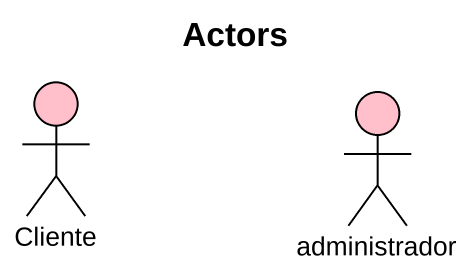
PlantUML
@startuml
title Actors
actor Cliente #FFC0CB
actor administrador #FFC0CB
@enduml
